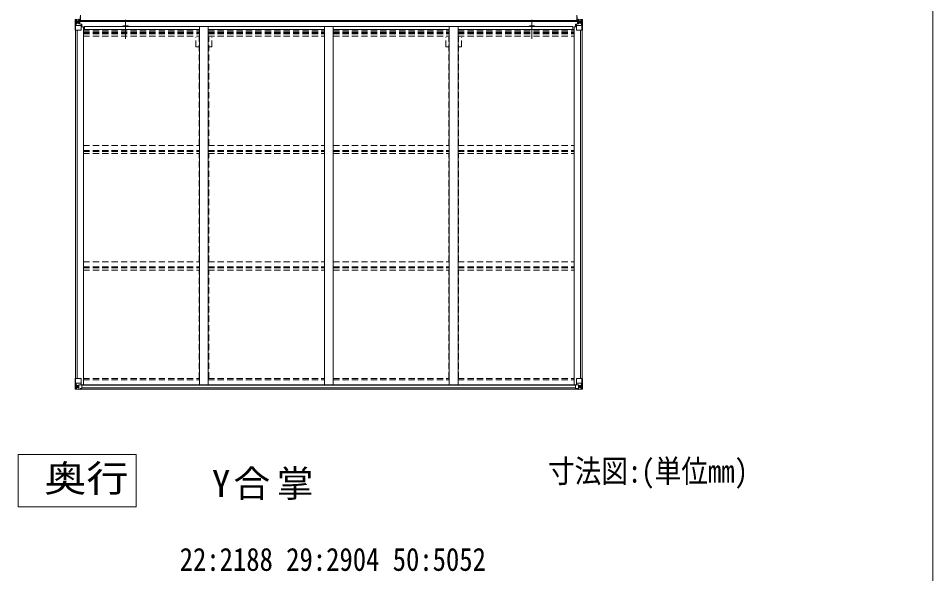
# Model space of a CAD drawing. Units: millimetres at full size, sheet at 1:30; details may follow other scales. Extents: x -8432 to 8432, y -5820 to 5820.
# Drawn here: x 2765 to 8008, y 276 to 3460 of the extents above; entities that cross this region are included whole.
import ezdxf
from ezdxf.enums import TextEntityAlignment as Align

# ---------------------------------------------------------------- set-up
doc = ezdxf.new("R2010")
doc.units = ezdxf.units.MM
doc.header["$LTSCALE"] = 30
doc.linetypes.add('CHAIN1', pattern=[8, 5, -1, 1, -1])
doc.linetypes.add('DASHED1', pattern=[1.8, 1.2, -0.6])
for name, color, linetype, lineweight in [('0-1_本体', 5, 'CHAIN1', 9), ('0-3_ELV2', 4, 'Continuous', 9), ('0-4_TABLE1', 6, 'Continuous', 9), ('0-6_OTH_LINE', 4, 'Continuous', 9), ('F-0_240', 7, 'Continuous', 9)]:
    doc.layers.add(name, color=color, linetype=linetype, lineweight=lineweight)
doc.styles.add('ＭＳ ゴシック', font='')
doc.styles.get('ＭＳ ゴシック').set_extended_font_data('MS Gothic')

msp = doc.modelspace()

# ---------------------------------------------------------------- linework, layer by layer
at = {"layer": '0-1_本体'}
for p, q in [((3380.92, 3451.62), (3380.92, 3342.85)), ((5709.92, 3451.62), (5709.92, 3342.85))]:
    msp.add_line(p, q, dxfattribs=at)
at = {"layer": '0-3_ELV2'}
for p, q in [((3122.92, 3442.41), (3122.92, 3477.41)), ((5967.92, 3442.41), (5967.92, 3477.41)), ((3114.93, 3452.23), (3120.43, 3452.23)), ((3114.93, 3450.09), (3122.92, 3450.09)), ((5967.92, 3447.15), (3122.92, 3447.15)), ((5967.92, 3442.41), (3122.92, 3442.41)), ((3125.42, 3410.11), (3138.42, 3410.11)), ((3138.42, 3410.11), (3138.42, 1359.47)), ((3145.93, 3396.43), (3145.93, 3411.95)), ((3145.93, 3411.95), (5944.93, 3411.95)), ((3393.42, 3416.29), (3368.42, 3416.29)), ((3804.42, 3411.93), (3804.42, 1359.47)), ((3854.42, 3411.93), (3854.42, 1359.47)), ((4520.42, 3411.93), (4520.42, 1359.47)), ((4570.42, 3411.93), (4570.42, 1359.47)), ((5236.42, 3411.93), (5236.42, 1359.47)), ((5286.42, 3411.93), (5286.42, 1359.47)), ((5697.42, 3416.29), (5722.42, 3416.29)), ((5944.93, 3396.43), (5944.93, 3411.95)), ((5952.43, 3410.11), (5952.43, 1359.47)), ((5952.43, 3410.11), (5965.43, 3410.11)), ((5967.92, 3450.09), (5975.93, 3450.09)), ((5970.42, 3452.23), (5975.93, 3452.23)), ((3093.42, 3391.46), (3093.42, 1395.48)), ((3103.12, 3391.46), (3103.12, 1395.48)), ((3138.43, 3396.43), (3804.43, 3396.43)), ((3854.43, 3396.43), (4520.43, 3396.43)), ((4570.43, 3396.43), (5236.43, 3396.43)), ((5286.43, 3396.43), (5952.43, 3396.43)), ((5987.73, 3391.46), (5987.73, 1395.48)), ((5997.43, 3391.46), (5997.43, 1395.48)), ((3118.16, 1359.47), (5972.69, 1359.47)), ((3119.92, 1333.69), (5970.93, 1333.69)), ((3129.92, 1357.2), (5960.93, 1357.2)), ((3129.92, 1341.59), (5960.93, 1341.59))]:
    msp.add_line(p, q, dxfattribs=at)
at = {"layer": '0-3_ELV2', "linetype": 'DASHED1'}
for p, q in [((3138.43, 3388.04), (3804.43, 3388.04)), ((3138.43, 3379.84), (3804.43, 3379.84)), ((3138.43, 3375.91), (3804.43, 3375.91)), ((3138.43, 3370.83), (3804.43, 3370.83)), ((3138.43, 3357.82), (3804.43, 3357.82)), ((3854.43, 3388.04), (4520.43, 3388.04)), ((3854.43, 3379.84), (4520.43, 3379.84)), ((3854.43, 3375.91), (4520.43, 3375.91)), ((3854.43, 3370.83), (4520.43, 3370.83)), ((3854.43, 3357.82), (4520.43, 3357.82)), ((4570.43, 3388.04), (5236.43, 3388.04)), ((4570.43, 3379.84), (5236.43, 3379.84)), ((4570.43, 3375.91), (5236.43, 3375.91)), ((4570.43, 3370.83), (5236.43, 3370.83)), ((4570.43, 3357.82), (5236.43, 3357.82)), ((5286.43, 3388.04), (5952.43, 3388.04)), ((5286.43, 3379.84), (5952.43, 3379.84)), ((5286.43, 3375.91), (5952.43, 3375.91)), ((5286.43, 3370.83), (5952.43, 3370.83)), ((5286.43, 3357.82), (5952.43, 3357.82)), ((3784.23, 3296.23), (3784.23, 3352.5)), ((3801.92, 2731.17), (3801.92, 3352.5)), ((3856.92, 2731.17), (3856.92, 3352.5)), ((3874.63, 3296.23), (3874.63, 3352.5)), ((5216.23, 3296.23), (5216.23, 3352.5)), ((5233.92, 2731.17), (5233.92, 3352.5)), ((5288.92, 2731.17), (5288.92, 3352.5)), ((5306.63, 3296.23), (5306.63, 3352.5)), ((3801.92, 3296.23), (3784.23, 3296.23)), ((3874.63, 3296.23), (3856.92, 3296.23)), ((5233.92, 3296.23), (5216.23, 3296.23)), ((5306.63, 3296.23), (5288.92, 3296.23)), ((3138.46, 2731.17), (3804.42, 2731.17)), ((3854.46, 2731.17), (4520.42, 2731.17)), ((4570.46, 2731.17), (5236.42, 2731.17)), ((5286.46, 2731.17), (5952.43, 2731.17)), ((3138.46, 2701.43), (3804.42, 2701.43)), ((3138.46, 2696.89), (3804.42, 2696.89)), ((3138.46, 2683.87), (3804.42, 2683.87)), ((3801.92, 2064.18), (3801.92, 2683.87)), ((3854.46, 2701.43), (4520.42, 2701.43)), ((3854.46, 2696.89), (4520.42, 2696.89)), ((3854.46, 2683.87), (4520.42, 2683.87)), ((3856.92, 2064.18), (3856.92, 2683.87)), ((4570.46, 2701.43), (5236.42, 2701.43)), ((4570.46, 2696.89), (5236.42, 2696.89)), ((4570.46, 2683.87), (5236.42, 2683.87)), ((5233.92, 2064.18), (5233.92, 2683.87)), ((5286.46, 2701.43), (5952.43, 2701.43)), ((5286.46, 2696.89), (5952.43, 2696.89)), ((5286.46, 2683.87), (5952.43, 2683.87)), ((5288.92, 2064.18), (5288.92, 2683.87)), ((3138.46, 2064.18), (3804.42, 2064.18)), ((3854.46, 2064.18), (4520.42, 2064.18)), ((4570.46, 2064.18), (5236.42, 2064.18)), ((5286.46, 2064.18), (5952.43, 2064.18)), ((3138.46, 2034.44), (3804.42, 2034.44)), ((3138.46, 2029.89), (3804.42, 2029.89)), ((3138.46, 2016.88), (3804.42, 2016.88)), ((3801.92, 1395.63), (3801.92, 2016.88)), ((3854.46, 2034.44), (4520.42, 2034.44)), ((3854.46, 2029.89), (4520.42, 2029.89)), ((3854.46, 2016.88), (4520.42, 2016.88)), ((3856.92, 1395.63), (3856.92, 2016.88)), ((4570.46, 2034.44), (5236.42, 2034.44)), ((4570.46, 2029.89), (5236.42, 2029.89)), ((4570.46, 2016.88), (5236.42, 2016.88)), ((5233.92, 1395.63), (5233.92, 2016.88)), ((5286.46, 2034.44), (5952.43, 2034.44)), ((5286.46, 2029.89), (5952.43, 2029.89)), ((5286.46, 2016.88), (5952.43, 2016.88)), ((5288.92, 1395.63), (5288.92, 2016.88)), ((3138.42, 1395.63), (3804.42, 1395.63)), ((3138.42, 1387.29), (3804.42, 1387.29)), ((3854.42, 1395.63), (4520.42, 1395.63)), ((3854.42, 1387.29), (4520.42, 1387.29)), ((4570.42, 1395.63), (5236.42, 1395.63)), ((4570.42, 1387.29), (5236.42, 1387.29)), ((5286.42, 1395.63), (5952.42, 1395.63)), ((5286.42, 1387.29), (5952.42, 1387.29))]:
    msp.add_line(p, q, dxfattribs=at)
at = {"layer": '0-3_ELV2'}
for centre, start, end in [((3368.42, 3403.79), 90, 139.2822), ((3393.42, 3403.79), 40.7178, 90), ((5697.42, 3403.79), 90, 139.2822), ((5722.42, 3403.79), 40.7178, 90)]:
    msp.add_arc(centre, 12.5, start, end, dxfattribs=at)
at = {"layer": '0-4_TABLE1'}
for p, q in [((3120.43, 3451.41), (3120.43, 3468.41)), ((3121.93, 3451.41), (3121.93, 3468.41)), ((3122.93, 3451.41), (3122.93, 3468.41)), ((5967.92, 3451.41), (5967.92, 3468.41)), ((5968.92, 3451.41), (5968.92, 3468.41)), ((5970.42, 3451.41), (5970.42, 3468.41)), ((3091.42, 3452.17), (3091.42, 3391.46)), ((3119.92, 3454.86), (3092.36, 3453.17)), ((3092.36, 3453.13), (3092.36, 3453.17)), ((3101.33, 3453.56), (3093.41, 3453.09)), ((3094.27, 3452.12), (3094.27, 3452.05)), ((3094.27, 3391.46), (3094.27, 3452.05)), ((3094.81, 3418.34), (3098.96, 3430.43)), ((3094.81, 3418.34), (3101.42, 3418.13)), ((3098.24, 3448.67), (3095.5, 3452.34)), ((3099.09, 3445.16), (3101.42, 3445.22)), ((3099.09, 3431.69), (3099.09, 3445.16)), ((3101.42, 3431.66), (3099.09, 3431.69)), ((3113.42, 3454.35), (3101.42, 3453.56)), ((3114.92, 3445.22), (3101.42, 3445.22)), ((3114.92, 3431.66), (3101.42, 3431.66)), ((3101.42, 3431.66), (3101.42, 3431.66)), ((3101.42, 3418.13), (3125.42, 3418.13)), ((3106.9, 3438.02), (3106.9, 3437.06)), ((3113.42, 3428.36), (3113.42, 3454.46)), ((3113.42, 3453.58), (3119.92, 3453.98)), ((3114.92, 3448.75), (3113.42, 3448.75)), ((3114.25, 3428.11), (3124.6, 3426.45)), ((3114.25, 3427.47), (3114.25, 3428.11)), ((3124.6, 3425.82), (3114.25, 3427.47)), ((3119.92, 3453.05), (3114.92, 3452.96)), ((3122.92, 3448.4), (3114.92, 3448.4)), ((3118.92, 3443.46), (3114.92, 3443.46)), ((3118.92, 3435.26), (3114.92, 3435.26)), ((3115.03, 3447.09), (3118.92, 3447.09)), ((3115.42, 3449.42), (3115.42, 3447.47)), ((3122.92, 3449.42), (3115.42, 3449.42)), ((3122.92, 3449.39), (3115.42, 3449.39)), ((3115.42, 3447.47), (3122.92, 3447.53)), ((3115.42, 3447.3), (3115.42, 3447.47)), ((3122.92, 3447.37), (3115.42, 3447.3)), ((3118.92, 3427.36), (3118.92, 3447.33)), ((3119.92, 3452.23), (3119.92, 3454.86)), ((3120.43, 3452.66), (3122.93, 3452.66)), ((3120.43, 3452.44), (3122.93, 3452.44)), ((3120.43, 3451.41), (3122.93, 3451.41)), ((3124.6, 3426.45), (3124.6, 3425.82)), ((3124.88, 3426.38), (3129.92, 3426.33)), ((3125.42, 3392.46), (3125.42, 3425.56)), ((3129.92, 3424.61), (3125.42, 3424.59)), ((3129.92, 3414.46), (3125.42, 3414.46)), ((3128.92, 3426.34), (3128.92, 3424.61)), ((3129.92, 3410.11), (3129.92, 3426.33)), ((5965.97, 3426.38), (5960.93, 3426.33)), ((5960.93, 3410.11), (5960.93, 3426.33)), ((5960.93, 3424.61), (5965.43, 3424.59)), ((5960.93, 3414.46), (5965.43, 3414.46)), ((5961.93, 3426.34), (5961.93, 3424.61)), ((5965.43, 3392.46), (5965.43, 3425.56)), ((5989.43, 3418.13), (5965.43, 3418.13)), ((5976.6, 3428.11), (5966.25, 3426.45)), ((5966.25, 3425.82), (5976.6, 3427.47)), ((5966.25, 3426.45), (5966.25, 3425.82)), ((5970.42, 3452.66), (5967.92, 3452.66)), ((5970.42, 3452.44), (5967.92, 3452.44)), ((5970.42, 3451.41), (5967.92, 3451.41)), ((5967.92, 3449.42), (5975.43, 3449.42)), ((5967.92, 3449.39), (5975.43, 3449.39)), ((5967.92, 3448.4), (5975.93, 3448.4)), ((5975.43, 3447.47), (5967.92, 3447.53)), ((5967.92, 3447.37), (5975.43, 3447.3)), ((5970.93, 3452.23), (5970.93, 3454.86)), ((5970.93, 3454.86), (5998.49, 3453.17)), ((5977.43, 3453.58), (5970.93, 3453.98)), ((5970.93, 3453.05), (5975.93, 3452.96)), ((5971.93, 3427.36), (5971.93, 3447.33)), ((5975.82, 3447.09), (5971.93, 3447.09)), ((5971.93, 3443.46), (5975.93, 3443.46)), ((5971.93, 3435.26), (5975.93, 3435.26)), ((5975.43, 3449.42), (5975.43, 3447.47)), ((5975.43, 3447.3), (5975.43, 3447.47)), ((5975.93, 3448.75), (5977.43, 3448.75)), ((5975.93, 3445.22), (5989.43, 3445.22)), ((5975.93, 3431.66), (5989.43, 3431.66)), ((5976.6, 3427.47), (5976.6, 3428.11)), ((5977.43, 3428.36), (5977.43, 3454.46)), ((5977.43, 3454.35), (5989.43, 3453.56)), ((5983.95, 3438.02), (5983.95, 3437.06)), ((5991.76, 3445.16), (5989.43, 3445.22)), ((5989.43, 3431.66), (5991.76, 3431.69)), ((5989.43, 3431.66), (5989.43, 3431.66)), ((5996.04, 3418.34), (5989.43, 3418.13)), ((5989.52, 3453.56), (5997.44, 3453.09)), ((5991.76, 3431.69), (5991.76, 3445.16)), ((5996.04, 3418.34), (5991.89, 3430.43)), ((5992.61, 3448.67), (5995.35, 3452.34)), ((5996.58, 3452.12), (5996.58, 3452.05)), ((5996.58, 3391.46), (5996.58, 3452.05)), ((5998.49, 3453.13), (5998.49, 3453.17)), ((5999.43, 3452.17), (5999.43, 3391.46)), ((3091.42, 3391.46), (3124.42, 3391.46)), ((5999.43, 3391.46), (5966.43, 3391.46)), ((3091.42, 1395.48), (3124.42, 1395.48)), ((3091.42, 1334.78), (3091.42, 1395.48)), ((3094.27, 1395.48), (3094.27, 1334.9)), ((3094.81, 1368.6), (3101.42, 1368.82)), ((3094.81, 1368.6), (3098.96, 1356.52)), ((3101.42, 1368.82), (3125.42, 1368.82)), ((3125.42, 1394.48), (3125.42, 1361.39)), ((5965.43, 1394.48), (5965.43, 1361.39)), ((5989.43, 1368.82), (5965.43, 1368.82)), ((5999.43, 1395.48), (5966.43, 1395.48)), ((5996.04, 1368.6), (5989.43, 1368.82)), ((5996.04, 1368.6), (5991.89, 1356.52)), ((5996.58, 1395.48), (5996.58, 1334.9)), ((5999.43, 1334.78), (5999.43, 1395.48)), ((3092.36, 1333.82), (3092.36, 1333.77)), ((3101.33, 1333.39), (3093.41, 1333.86)), ((3094.27, 1334.83), (3094.27, 1334.9)), ((3098.24, 1338.28), (3095.5, 1334.61)), ((3101.42, 1355.29), (3099.09, 1355.25)), ((3099.09, 1355.25), (3099.09, 1341.78)), ((3099.09, 1341.78), (3101.42, 1341.72)), ((3101.42, 1355.29), (3101.42, 1355.28)), ((3113.42, 1355.28), (3101.42, 1355.28)), ((3101.42, 1341.73), (3113.42, 1341.73)), ((3113.42, 1332.6), (3101.42, 1333.38)), ((3105.94, 1348.92), (3105.94, 1349.88)), ((3113.42, 1359.27), (3119.92, 1359.27)), ((3113.42, 1359.27), (3113.42, 1332.48)), ((3124.6, 1361.13), (3114.25, 1359.47)), ((3114.25, 1359.47), (3114.25, 1359.27)), ((3116.95, 1359.27), (3124.6, 1360.49)), ((3119.92, 1359.27), (3128.92, 1359.24)), ((3119.92, 1332.09), (3119.92, 1338.03)), ((3128.92, 1337.46), (3119.92, 1337.4)), ((3124.6, 1360.49), (3124.6, 1361.13)), ((3129.92, 1358.33), (3129.92, 1338.17)), ((5960.93, 1358.33), (5960.93, 1338.17)), ((5970.93, 1359.27), (5961.93, 1359.24)), ((5961.93, 1337.46), (5970.93, 1337.4)), ((5966.25, 1361.13), (5976.6, 1359.47)), ((5966.25, 1360.49), (5966.25, 1361.13)), ((5973.9, 1359.27), (5966.25, 1360.49)), ((5977.43, 1359.27), (5970.93, 1359.27)), ((5970.93, 1332.09), (5970.93, 1338.03)), ((5976.6, 1359.47), (5976.6, 1359.27)), ((5977.43, 1359.27), (5977.43, 1332.48)), ((5977.43, 1355.28), (5989.43, 1355.28)), ((5989.43, 1341.73), (5977.43, 1341.73)), ((5977.43, 1332.6), (5989.43, 1333.38)), ((5984.91, 1348.92), (5984.91, 1349.88)), ((5989.43, 1355.29), (5989.43, 1355.28)), ((5989.43, 1355.29), (5991.76, 1355.25)), ((5991.76, 1341.78), (5989.43, 1341.72)), ((5989.52, 1333.39), (5997.44, 1333.86)), ((5991.76, 1355.25), (5991.76, 1341.78)), ((5992.61, 1338.28), (5995.35, 1334.61)), ((5996.58, 1334.83), (5996.58, 1334.9)), ((5998.49, 1333.82), (5998.49, 1333.77))]:
    msp.add_line(p, q, dxfattribs=at)
for points in [[(3104.98, 3438.98), (3104.02, 3438.98), (3104.02, 3439.94), (3104.98, 3439.94)], [(3105.94, 3440.9), (3105.94, 3441.86), (3106.9, 3441.86), (3106.9, 3440.9)], [(3106.9, 3437.06), (3105.94, 3437.06), (3105.94, 3438.02)], [(3107.86, 3439.94), (3108.82, 3439.94), (3108.82, 3438.98), (3107.86, 3438.98)], [(3119.92, 3453.46), (3114.92, 3453.46), (3114.92, 3428)], [(5970.93, 3453.46), (5975.93, 3453.46), (5975.93, 3428)], [(5982.99, 3439.94), (5982.03, 3439.94), (5982.03, 3438.98), (5982.99, 3438.98)], [(5984.91, 3440.9), (5984.91, 3441.86), (5983.95, 3441.86), (5983.95, 3440.9)], [(5983.95, 3437.06), (5984.91, 3437.06), (5984.91, 3438.02)], [(5985.87, 3438.98), (5986.83, 3438.98), (5986.83, 3439.94), (5985.87, 3439.94)], [(3092.36, 1333.77), (3101.42, 1333.22), (3119.92, 1332.09)], [(3104.98, 1347), (3104.02, 1347), (3104.02, 1347.96), (3104.98, 1347.96)], [(3105.94, 1349.88), (3106.9, 1349.88), (3106.9, 1348.92)], [(3106.9, 1346.04), (3106.9, 1345.08), (3105.94, 1345.08), (3105.94, 1346.04)], [(3107.86, 1347.96), (3108.82, 1347.96), (3108.82, 1347), (3107.86, 1347)], [(3129.92, 1338.17), (3129.91, 1338.07), (3119.92, 1338.03)], [(5960.93, 1338.17), (5960.94, 1338.07), (5970.93, 1338.03)], [(5998.49, 1333.77), (5989.43, 1333.22), (5970.93, 1332.09)], [(5982.99, 1347.96), (5982.03, 1347.96), (5982.03, 1347), (5982.99, 1347)], [(5984.91, 1349.88), (5983.95, 1349.88), (5983.95, 1348.92)], [(5983.95, 1346.04), (5983.95, 1345.08), (5984.91, 1345.08), (5984.91, 1346.04)], [(5985.87, 1347), (5986.83, 1347), (5986.83, 1347.96), (5985.87, 1347.96)]]:
    msp.add_lwpolyline(points, dxfattribs=at)
for centre in [(3106.42, 3439.46), (5984.43, 3439.46), (3106.42, 1347.48), (5984.43, 1347.48)]:
    msp.add_circle(centre, 5.3, dxfattribs=at)
for centre, radius, start, end in [((3092.42, 3452.18), 1, 93.50017, 180.00079), ((3092.42, 3452.17), 0.999, 93.4424, 179.95083), ((3092.42, 3452.13), 0.999, 93.4424, 179.95083), ((3093.58, 3465.78), 12.7, 269.24466, 275.10311), ((3095.55, 3452.17), 1.28, 131.17831, 182.45895), ((3104.98, 3440.9), 0.96, 270, 0), ((3104.98, 3438.02), 0.96, 0, 90), ((3107.86, 3440.9), 0.96, 180, 270), ((3107.86, 3438.02), 0.96, 90, 180), ((3114.36, 3429.04), 0.937, 182.32209, 263.26766), ((3114.36, 3428.4), 0.937, 182.32209, 263.26766), ((3115.42, 3449.92), 0.5, 179.99802, 269.99691), ((3115.42, 3449.89), 0.5, 180.00109, 270.00109), ((3115.42, 3446.97), 0.5, 90.52895, 180.04464), ((3115.44, 3446.79), 0.513, 91.88028, 181.04707), ((3124.49, 3425.52), 0.937, 2.32209, 83.26766), ((3124.49, 3424.89), 0.937, 2.32209, 83.26766), ((5966.36, 3425.52), 0.937, 96.73234, 177.67791), ((5966.36, 3424.89), 0.937, 96.73234, 177.67791), ((5975.43, 3449.92), 0.5, 270.00309, 0.00198), ((5975.43, 3449.89), 0.5, 269.99891, 359.99891), ((5975.43, 3446.97), 0.5, 359.95536, 89.47105), ((5975.41, 3446.79), 0.513, 358.95293, 88.11972), ((5976.49, 3429.04), 0.937, 276.73234, 357.67791), ((5976.49, 3428.4), 0.937, 276.73234, 357.67791), ((5982.99, 3440.9), 0.96, 270, 0), ((5982.99, 3438.02), 0.96, 0, 90), ((5985.87, 3440.9), 0.96, 180, 270), ((5985.87, 3438.02), 0.96, 90, 180), ((5995.3, 3452.17), 1.28, 357.54105, 48.82169), ((5997.27, 3465.78), 12.7, 264.89689, 270.75534), ((5998.43, 3452.18), 1, 359.99921, 86.49983), ((5998.43, 3452.17), 0.999, 0.04917, 86.5576), ((5998.43, 3452.13), 0.999, 0.04917, 86.5576), ((3124.42, 3392.46), 1, 270, 0), ((5966.43, 3392.46), 1, 180, 270), ((3124.42, 1394.48), 1, 0, 90), ((5966.43, 1394.48), 1, 90, 180), ((3092.42, 1334.81), 0.999, 180.04917, 266.5576), ((3092.42, 1334.78), 0.999, 180.04917, 266.5576), ((3092.42, 1334.77), 1, 179.99921, 266.49983), ((3093.58, 1321.17), 12.7, 84.89689, 90.75534), ((3095.55, 1334.78), 1.28, 177.54105, 228.82169), ((3104.98, 1348.92), 0.96, 270, 0), ((3104.98, 1346.04), 0.96, 0, 90), ((3107.86, 1348.92), 0.96, 180, 270), ((3107.86, 1346.04), 0.96, 90, 180), ((3114.36, 1358.54), 0.937, 96.73234, 129.06602), ((3124.49, 1362.06), 0.937, 276.73234, 357.67791), ((3124.49, 1361.42), 0.937, 276.73234, 357.67791), ((5966.36, 1362.06), 0.937, 182.32209, 263.26766), ((5966.36, 1361.42), 0.937, 182.32209, 263.26766), ((5976.49, 1358.54), 0.937, 50.93398, 83.26766), ((5982.99, 1348.92), 0.96, 270, 0), ((5982.99, 1346.04), 0.96, 0, 90), ((5985.87, 1348.92), 0.96, 180, 270), ((5985.87, 1346.04), 0.96, 90, 180), ((5995.3, 1334.78), 1.28, 311.17831, 2.45895), ((5997.27, 1321.17), 12.7, 89.24466, 95.10311), ((5998.43, 1334.81), 0.999, 273.4424, 359.95083), ((5998.43, 1334.78), 0.999, 273.4424, 359.95083), ((5998.43, 1334.77), 1, 273.50017, 0.00079)]:
    msp.add_arc(centre, radius, start, end, dxfattribs=at)
for centre, major_axis, ratio, start_param, end_param in [((3293.36, 3465.48), (201, 12.36), 0.060933, 3.1373463, 3.1378449), ((3094.36, 3453.25), (2, 0.12), 0.060933, 3.1378449, 4.2119296), ((3095.53, 3420.69), (0.85, 2.32), 0.403757, 2.3087461, 3.2744049), ((3094.55, 3450.15), (-0.02, 3), 0.466854, 5.5234897, 6.1575023), ((3096.22, 3445.08), (0.03, 5), 0.573921, 4.7320603, 5.5159136), ((3097.69, 3431.71), (0, 3), 0.468246, 4.2703918, 4.7058971), ((3019.68, 3445.22), (81.75, 0), 0.061163, 0, 0.0007725), ((6071.18, 3445.22), (-81.75, 0), 0.061163, 6.2824128, 6.2831853), ((5994.63, 3445.08), (-0.03, 5), 0.573921, 0.7672717, 1.551125), ((5993.16, 3431.71), (0, 3), 0.468246, 1.5772882, 2.0127935), ((5996.3, 3450.15), (0.02, 3), 0.466854, 0.125683, 0.7596956), ((5995.32, 3420.69), (-0.85, 2.32), 0.403757, 3.0087805, 3.9744392), ((5996.49, 3453.25), (-2, 0.12), 0.060933, 2.0712557, 3.1453404), ((5797.49, 3465.48), (-201, 12.36), 0.060933, 3.1453404, 3.145839), ((3095.54, 1366.26), (0.85, -2.32), 0.403757, 3.0087805, 3.9744392), ((5995.31, 1366.26), (-0.85, -2.32), 0.403757, 2.3087461, 3.2744049), ((3094.36, 1333.69), (2, -0.12), 0.060933, 2.0712557, 3.1453404), ((3293.36, 1321.46), (201, -12.36), 0.060933, 3.1453404, 3.145839), ((3094.55, 1336.79), (-0.02, -3), 0.466854, 0.125683, 0.7596956), ((3096.22, 1341.86), (0.03, -5), 0.573921, 0.7672717, 1.551125), ((3097.69, 1355.23), (0, -3), 0.468246, 1.5772882, 2.0127935), ((3019.68, 1341.73), (81.75, 0), 0.061163, 6.2824128, 6.2831853), ((3128.92, 1358.33), (1, -0.021), 0.906239, 0.0187047, 1.589501), ((3128.92, 1338.17), (1, 0.012), 0.707053, 4.7036637, 6.124411), ((5961.93, 1358.33), (-1, -0.021), 0.906239, 4.6936843, 6.2644806), ((5961.93, 1338.17), (-1, 0.012), 0.707053, 0.1587743, 1.5795216), ((6071.17, 1341.73), (-81.75, 0), 0.061163, 0, 0.0007725), ((5993.16, 1355.23), (0, -3), 0.468246, 4.2703918, 4.7058971), ((5994.63, 1341.86), (-0.03, -5), 0.573921, 4.7320603, 5.5159136), ((5996.3, 1336.79), (0.02, -3), 0.466854, 5.5234897, 6.1575023), ((5996.49, 1333.69), (-2, -0.12), 0.060933, 3.1378449, 4.2119296), ((5797.49, 1321.46), (-201, -12.36), 0.060933, 3.1373463, 3.1378449)]:
    msp.add_ellipse(centre, major_axis=major_axis, ratio=ratio, start_param=start_param, end_param=end_param, dxfattribs=at)
at = {"layer": '0-6_OTH_LINE', "color": 3}
msp.add_lwpolyline([(2765.45, 959.49), (3441.85, 959.49), (3441.85, 659.99), (2765.45, 659.99)], close=True, dxfattribs=at)
at = {"layer": 'F-0_240', "color": 5}
msp.add_line((8007.94, 5820), (8007.94, -5820), dxfattribs=at)

# ---------------------------------------------------------------- texts
at = {"layer": '0-6_OTH_LINE', "color": 7, "style": 'ＭＳ ゴシック', "width": 0.85}
for s, p in [('寸法図:(単位mm)', (5801.55, 758.55)), ('22:2188 29:2904 50:5052', (3690.84, 252.68))]:
    msp.add_text(s, height=132, dxfattribs=at).set_placement(p, align=Align.BOTTOM_LEFT)
at = {"layer": '0-6_OTH_LINE', "color": 2, "style": 'ＭＳ ゴシック', "width": 1.15}
msp.add_text('奥行', height=154, dxfattribs=at).set_placement((2913.94, 699.11), align=Align.BOTTOM_LEFT)
at = {"layer": '0-6_OTH_LINE', "color": 2, "insert": (3875.93, 699.11), "char_height": 154, "attachment_point": 7, "style": 'ＭＳ ゴシック'}
msp.add_mtext('\\T1.18;Y合掌', dxfattribs=at)

doc.saveas('drawing.dxf')
